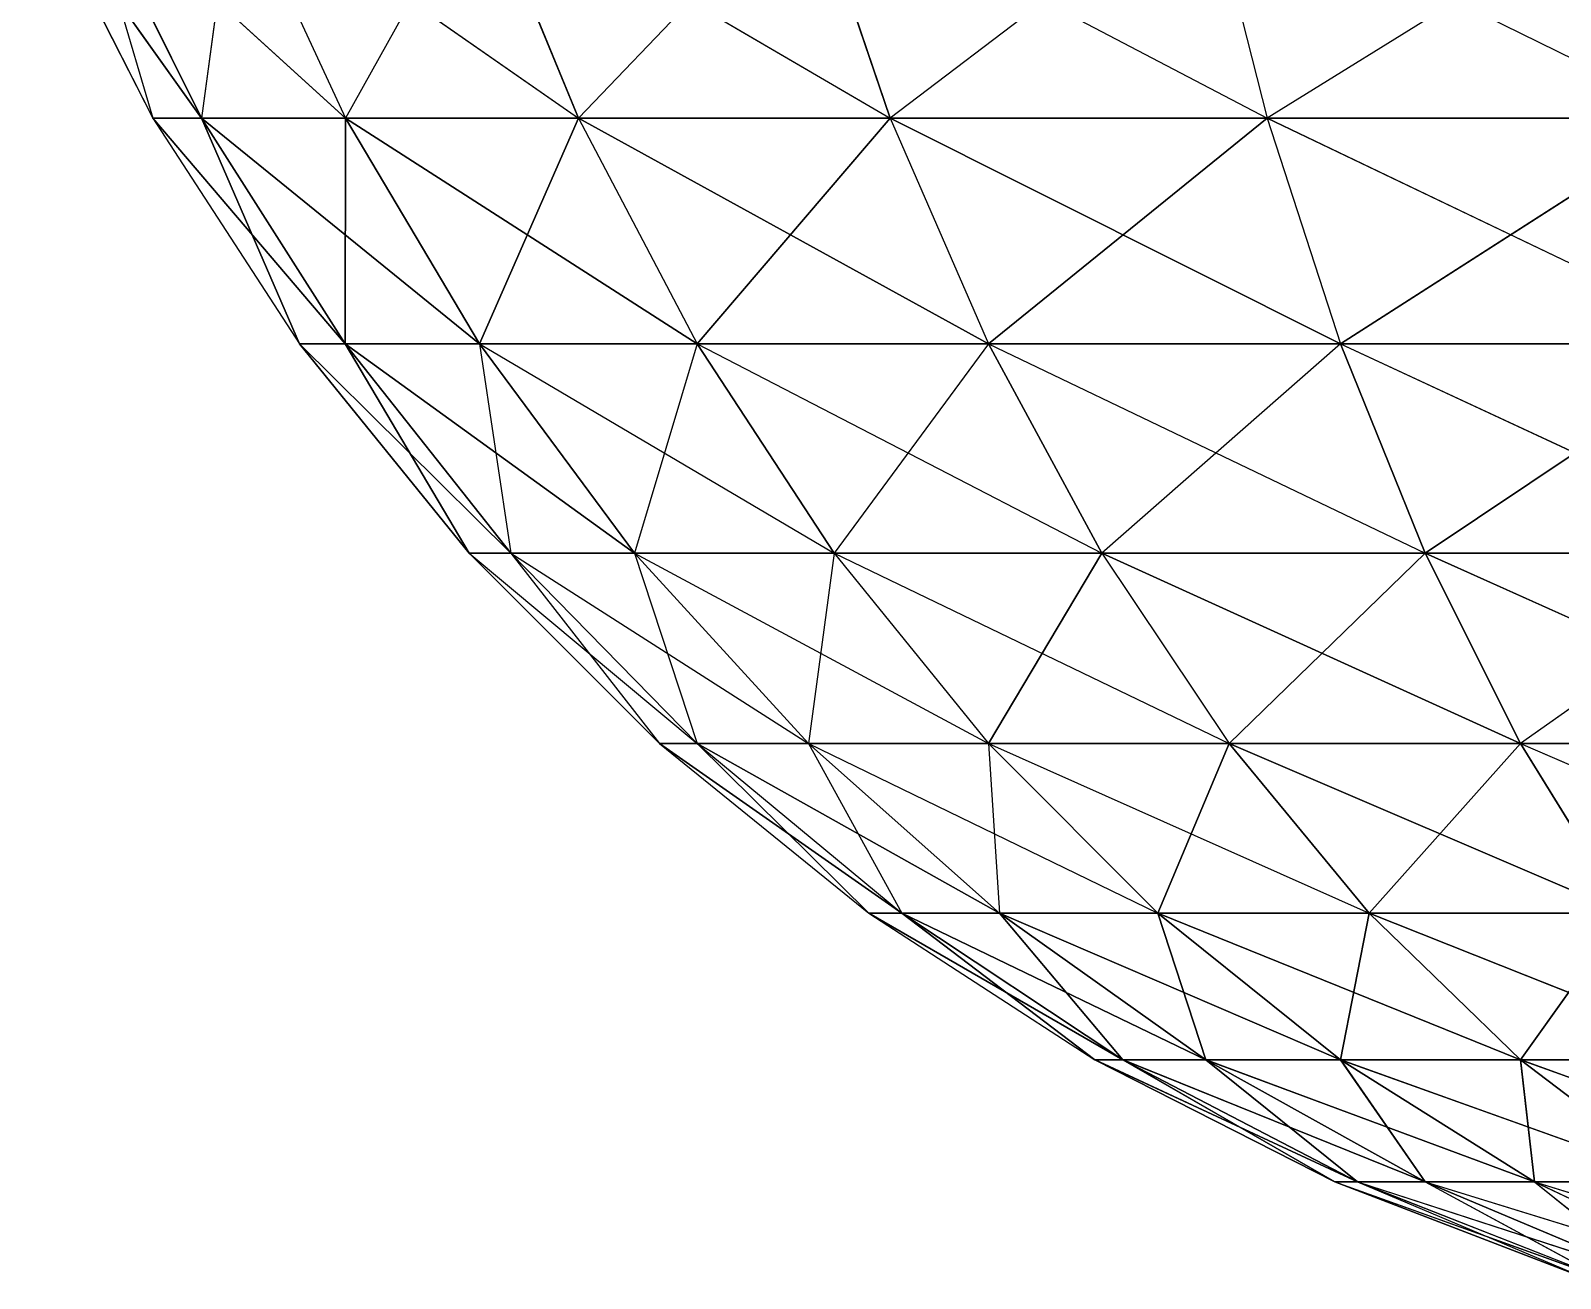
# Model space of a CAD drawing. Header units: metres. Extents: x -100 to 100, y -100 to 100.
# Drawn here: x -91.4 to -31.9, y -95.1 to -46.6 of the extents above; entities that cross this region are included whole.
import ezdxf

# ---------------------------------------------------------------- set-up
doc = ezdxf.new("R2010")
doc.units = ezdxf.units.M

msp = doc.modelspace()

# ---------------------------------------------------------------- linework, layer by layer
for p, q in [((-91.355, -40.674, -692.82), (-84.71, -50, -674.815)), ((-91.355, -40.674, -692.82), (-86.603, -50, -692.82)), ((-89.358, -40.674, -673.827), (-79.115, -50, -657.596)), ((-89.358, -40.674, -673.827), (-84.71, -50, -674.815)), ((-89.358, -40.674, -711.814), (-86.603, -50, -692.82)), ((-89.358, -40.674, -711.814), (-84.71, -50, -710.826)), ((-83.457, -40.674, -729.978), (-84.71, -50, -710.826)), ((-83.457, -40.674, -655.663), (-70.063, -50, -641.917)), ((-83.457, -40.674, -655.663), (-79.115, -50, -657.596)), ((-83.457, -40.674, -729.978), (-79.115, -50, -728.045)), ((-73.907, -40.674, -746.517), (-79.115, -50, -728.045)), ((-73.907, -40.674, -639.124), (-57.948, -50, -628.462)), ((-73.907, -40.674, -639.124), (-70.063, -50, -641.917)), ((-73.907, -40.674, -746.517), (-70.063, -50, -743.724)), ((-61.128, -40.674, -760.71), (-70.063, -50, -743.724)), ((-61.128, -40.674, -624.931), (-43.301, -50, -617.82)), ((-61.128, -40.674, -624.931), (-57.948, -50, -628.462)), ((-61.128, -40.674, -760.71), (-57.948, -50, -757.178)), ((-45.677, -40.674, -771.936), (-57.948, -50, -757.178)), ((-45.677, -40.674, -613.705), (-26.762, -50, -610.456)), ((-45.677, -40.674, -613.705), (-43.301, -50, -617.82)), ((-45.677, -40.674, -771.936), (-43.301, -50, -767.82)), ((-28.23, -40.674, -779.704), (-43.301, -50, -767.82)), ((-84.71, -50, -674.815), (-86.603, -50, -692.82)), ((-86.603, -50, -692.82), (-84.71, -50, -710.826)), ((-86.603, -50, -692.82), (-79.134, -58.779, -676)), ((-86.603, -50, -692.82), (-80.902, -58.779, -692.82)), ((-79.115, -50, -657.596), (-84.71, -50, -674.815)), ((-84.71, -50, -710.826), (-79.115, -50, -728.045)), ((-84.71, -50, -674.815), (-73.907, -58.779, -659.915)), ((-84.71, -50, -674.815), (-79.134, -58.779, -676)), ((-84.71, -50, -710.826), (-80.902, -58.779, -692.82)), ((-84.71, -50, -710.826), (-79.134, -58.779, -709.641)), ((-79.115, -50, -728.045), (-79.134, -58.779, -709.641)), ((-70.063, -50, -641.917), (-79.115, -50, -657.596)), ((-79.115, -50, -728.045), (-70.063, -50, -743.724)), ((-79.115, -50, -657.596), (-65.451, -58.779, -645.268)), ((-79.115, -50, -657.596), (-73.907, -58.779, -659.915)), ((-79.115, -50, -728.045), (-73.907, -58.779, -725.726)), ((-70.063, -50, -743.724), (-73.907, -58.779, -725.726)), ((-57.948, -50, -628.462), (-70.063, -50, -641.917)), ((-70.063, -50, -743.724), (-57.948, -50, -757.178)), ((-70.063, -50, -641.917), (-54.134, -58.779, -632.699)), ((-70.063, -50, -641.917), (-65.451, -58.779, -645.268)), ((-70.063, -50, -743.724), (-65.451, -58.779, -740.373)), ((-57.948, -50, -757.178), (-65.451, -58.779, -740.373)), ((-43.301, -50, -617.82), (-57.948, -50, -628.462)), ((-57.948, -50, -757.178), (-43.301, -50, -767.82)), ((-57.948, -50, -628.462), (-40.451, -58.779, -622.757)), ((-57.948, -50, -628.462), (-54.134, -58.779, -632.699)), ((-57.948, -50, -757.178), (-54.134, -58.779, -752.942)), ((-43.301, -50, -767.82), (-54.134, -58.779, -752.942)), ((-26.762, -50, -610.456), (-43.301, -50, -617.82)), ((-43.301, -50, -767.82), (-26.762, -50, -775.184)), ((-43.301, -50, -617.82), (-25, -58.779, -615.878)), ((-43.301, -50, -617.82), (-40.451, -58.779, -622.757)), ((-43.301, -50, -767.82), (-40.451, -58.779, -762.883)), ((-26.762, -50, -775.184), (-40.451, -58.779, -762.883)), ((-79.134, -58.779, -676), (-80.902, -58.779, -692.82)), ((-80.902, -58.779, -692.82), (-79.134, -58.779, -709.641)), ((-80.902, -58.779, -692.82), (-72.691, -66.913, -677.369)), ((-80.902, -58.779, -692.82), (-74.314, -66.913, -692.82)), ((-73.907, -58.779, -659.915), (-79.134, -58.779, -676)), ((-79.134, -58.779, -709.641), (-73.907, -58.779, -725.726)), ((-79.134, -58.779, -676), (-67.89, -66.913, -662.594)), ((-79.134, -58.779, -676), (-72.691, -66.913, -677.369)), ((-79.134, -58.779, -709.641), (-74.314, -66.913, -692.82)), ((-79.134, -58.779, -709.641), (-72.691, -66.913, -708.271)), ((-65.451, -58.779, -645.268), (-73.907, -58.779, -659.915)), ((-73.907, -58.779, -725.726), (-65.451, -58.779, -740.373)), ((-73.907, -58.779, -659.915), (-60.122, -66.913, -649.139)), ((-73.907, -58.779, -659.915), (-67.89, -66.913, -662.594)), ((-73.907, -58.779, -725.726), (-72.691, -66.913, -708.271)), ((-73.907, -58.779, -725.726), (-67.89, -66.913, -723.047)), ((-65.451, -58.779, -740.373), (-67.89, -66.913, -723.047)), ((-54.134, -58.779, -632.699), (-65.451, -58.779, -645.268)), ((-65.451, -58.779, -740.373), (-54.134, -58.779, -752.942)), ((-65.451, -58.779, -645.268), (-49.726, -66.913, -637.594)), ((-65.451, -58.779, -645.268), (-60.122, -66.913, -649.139)), ((-65.451, -58.779, -740.373), (-60.122, -66.913, -736.501)), ((-54.134, -58.779, -752.942), (-60.122, -66.913, -736.501)), ((-40.451, -58.779, -622.757), (-54.134, -58.779, -632.699)), ((-54.134, -58.779, -752.942), (-40.451, -58.779, -762.883)), ((-54.134, -58.779, -632.699), (-37.157, -66.913, -628.462)), ((-54.134, -58.779, -632.699), (-49.726, -66.913, -637.594)), ((-54.134, -58.779, -752.942), (-49.726, -66.913, -748.047)), ((-40.451, -58.779, -762.883), (-49.726, -66.913, -748.047)), ((-25, -58.779, -615.878), (-40.451, -58.779, -622.757)), ((-40.451, -58.779, -762.883), (-25, -58.779, -769.762)), ((-40.451, -58.779, -622.757), (-22.964, -66.913, -622.143)), ((-40.451, -58.779, -622.757), (-37.157, -66.913, -628.462)), ((-40.451, -58.779, -762.883), (-37.157, -66.913, -757.178)), ((-25, -58.779, -769.762), (-37.157, -66.913, -757.178)), ((-72.691, -66.913, -677.369), (-74.314, -66.913, -692.82)), ((-74.314, -66.913, -692.82), (-72.691, -66.913, -708.271)), ((-74.314, -66.913, -692.82), (-65.451, -74.314, -678.908)), ((-74.314, -66.913, -692.82), (-66.913, -74.314, -692.82)), ((-67.89, -66.913, -662.594), (-72.691, -66.913, -677.369)), ((-72.691, -66.913, -708.271), (-67.89, -66.913, -723.047)), ((-72.691, -66.913, -677.369), (-61.128, -74.314, -665.604)), ((-72.691, -66.913, -677.369), (-65.451, -74.314, -678.908)), ((-72.691, -66.913, -708.271), (-66.913, -74.314, -692.82)), ((-72.691, -66.913, -708.271), (-65.451, -74.314, -706.732)), ((-60.122, -66.913, -649.139), (-67.89, -66.913, -662.594)), ((-67.89, -66.913, -723.047), (-60.122, -66.913, -736.501)), ((-67.89, -66.913, -662.594), (-54.134, -74.314, -653.49)), ((-67.89, -66.913, -662.594), (-61.128, -74.314, -665.604)), ((-67.89, -66.913, -723.047), (-65.451, -74.314, -706.732)), ((-67.89, -66.913, -723.047), (-61.128, -74.314, -720.036)), ((-60.122, -66.913, -736.501), (-61.128, -74.314, -720.036)), ((-49.726, -66.913, -637.594), (-60.122, -66.913, -649.139)), ((-60.122, -66.913, -736.501), (-49.726, -66.913, -748.047)), ((-60.122, -66.913, -649.139), (-44.774, -74.314, -643.094)), ((-60.122, -66.913, -649.139), (-54.134, -74.314, -653.49)), ((-60.122, -66.913, -736.501), (-54.134, -74.314, -732.151)), ((-49.726, -66.913, -748.047), (-54.134, -74.314, -732.151)), ((-37.157, -66.913, -628.462), (-49.726, -66.913, -637.594)), ((-49.726, -66.913, -748.047), (-37.157, -66.913, -757.178)), ((-49.726, -66.913, -637.594), (-33.457, -74.314, -634.872)), ((-49.726, -66.913, -637.594), (-44.774, -74.314, -643.094)), ((-49.726, -66.913, -748.047), (-44.774, -74.314, -742.546)), ((-37.157, -66.913, -757.178), (-44.774, -74.314, -742.546)), ((-22.964, -66.913, -622.143), (-37.157, -66.913, -628.462)), ((-37.157, -66.913, -757.178), (-22.964, -66.913, -763.498)), ((-37.157, -66.913, -628.462), (-20.677, -74.314, -629.182)), ((-37.157, -66.913, -628.462), (-33.457, -74.314, -634.872)), ((-37.157, -66.913, -757.178), (-33.457, -74.314, -750.769)), ((-22.964, -66.913, -763.498), (-33.457, -74.314, -750.769)), ((-65.451, -74.314, -678.908), (-66.913, -74.314, -692.82)), ((-66.913, -74.314, -692.82), (-65.451, -74.314, -706.732)), ((-66.913, -74.314, -692.82), (-57.494, -80.902, -680.6)), ((-66.913, -74.314, -692.82), (-58.779, -80.902, -692.82)), ((-61.128, -74.314, -665.604), (-65.451, -74.314, -678.908)), ((-65.451, -74.314, -706.732), (-61.128, -74.314, -720.036)), ((-65.451, -74.314, -678.908), (-53.697, -80.902, -668.913)), ((-65.451, -74.314, -678.908), (-57.494, -80.902, -680.6)), ((-65.451, -74.314, -706.732), (-58.779, -80.902, -692.82)), ((-65.451, -74.314, -706.732), (-57.494, -80.902, -705.041)), ((-54.134, -74.314, -653.49), (-61.128, -74.314, -665.604)), ((-61.128, -74.314, -720.036), (-54.134, -74.314, -732.151)), ((-61.128, -74.314, -665.604), (-47.553, -80.902, -658.271)), ((-61.128, -74.314, -665.604), (-53.697, -80.902, -668.913)), ((-61.128, -74.314, -720.036), (-57.494, -80.902, -705.041)), ((-61.128, -74.314, -720.036), (-53.697, -80.902, -716.728)), ((-44.774, -74.314, -643.094), (-54.134, -74.314, -653.49)), ((-54.134, -74.314, -732.151), (-44.774, -74.314, -742.546)), ((-54.134, -74.314, -653.49), (-39.331, -80.902, -649.139)), ((-54.134, -74.314, -653.49), (-47.553, -80.902, -658.271)), ((-54.134, -74.314, -732.151), (-53.697, -80.902, -716.728)), ((-54.134, -74.314, -732.151), (-47.553, -80.902, -727.369)), ((-44.774, -74.314, -742.546), (-47.553, -80.902, -727.369)), ((-33.457, -74.314, -634.872), (-44.774, -74.314, -643.094)), ((-44.774, -74.314, -742.546), (-33.457, -74.314, -750.769)), ((-44.774, -74.314, -643.094), (-29.389, -80.902, -641.917)), ((-44.774, -74.314, -643.094), (-39.331, -80.902, -649.139)), ((-44.774, -74.314, -742.546), (-39.331, -80.902, -736.501)), ((-33.457, -74.314, -750.769), (-39.331, -80.902, -736.501)), ((-20.677, -74.314, -629.182), (-33.457, -74.314, -634.872)), ((-33.457, -74.314, -750.769), (-20.677, -74.314, -756.458)), ((-33.457, -74.314, -634.872), (-18.164, -80.902, -636.919)), ((-33.457, -74.314, -634.872), (-29.389, -80.902, -641.917)), ((-33.457, -74.314, -750.769), (-29.389, -80.902, -743.724)), ((-57.494, -80.902, -680.6), (-58.779, -80.902, -692.82)), ((-58.779, -80.902, -692.82), (-57.494, -80.902, -705.041)), ((-58.779, -80.902, -692.82), (-48.907, -86.603, -682.425)), ((-58.779, -80.902, -692.82), (-50, -86.603, -692.82)), ((-53.697, -80.902, -668.913), (-57.494, -80.902, -680.6)), ((-57.494, -80.902, -705.041), (-53.697, -80.902, -716.728)), ((-57.494, -80.902, -680.6), (-45.677, -86.603, -672.483)), ((-57.494, -80.902, -680.6), (-48.907, -86.603, -682.425)), ((-57.494, -80.902, -705.041), (-50, -86.603, -692.82)), ((-57.494, -80.902, -705.041), (-48.907, -86.603, -703.216)), ((-47.553, -80.902, -658.271), (-53.697, -80.902, -668.913)), ((-53.697, -80.902, -716.728), (-47.553, -80.902, -727.369)), ((-53.697, -80.902, -668.913), (-40.451, -86.603, -663.431)), ((-53.697, -80.902, -668.913), (-45.677, -86.603, -672.483)), ((-53.697, -80.902, -716.728), (-48.907, -86.603, -703.216)), ((-53.697, -80.902, -716.728), (-45.677, -86.603, -713.157)), ((-39.331, -80.902, -649.139), (-47.553, -80.902, -658.271)), ((-47.553, -80.902, -727.369), (-39.331, -80.902, -736.501)), ((-47.553, -80.902, -658.271), (-33.457, -86.603, -655.663)), ((-47.553, -80.902, -658.271), (-40.451, -86.603, -663.431)), ((-47.553, -80.902, -727.369), (-45.677, -86.603, -713.157)), ((-47.553, -80.902, -727.369), (-40.451, -86.603, -722.21)), ((-39.331, -80.902, -736.501), (-40.451, -86.603, -722.21)), ((-29.389, -80.902, -641.917), (-39.331, -80.902, -649.139)), ((-39.331, -80.902, -736.501), (-29.389, -80.902, -743.724)), ((-39.331, -80.902, -649.139), (-25, -86.603, -649.519)), ((-39.331, -80.902, -649.139), (-33.457, -86.603, -655.663)), ((-39.331, -80.902, -736.501), (-33.457, -86.603, -729.978)), ((-29.389, -80.902, -743.724), (-33.457, -86.603, -729.978)), ((-48.907, -86.603, -682.425), (-50, -86.603, -692.82)), ((-50, -86.603, -692.82), (-48.907, -86.603, -703.216)), ((-50, -86.603, -692.82), (-39.785, -91.355, -684.364)), ((-50, -86.603, -692.82), (-40.674, -91.355, -692.82)), ((-45.677, -86.603, -672.483), (-48.907, -86.603, -682.425)), ((-48.907, -86.603, -703.216), (-45.677, -86.603, -713.157)), ((-48.907, -86.603, -682.425), (-37.157, -91.355, -676.277)), ((-48.907, -86.603, -682.425), (-39.785, -91.355, -684.364)), ((-48.907, -86.603, -703.216), (-40.674, -91.355, -692.82)), ((-48.907, -86.603, -703.216), (-39.785, -91.355, -701.277)), ((-40.451, -86.603, -663.431), (-45.677, -86.603, -672.483)), ((-45.677, -86.603, -713.157), (-40.451, -86.603, -722.21)), ((-45.677, -86.603, -672.483), (-32.906, -91.355, -668.913)), ((-45.677, -86.603, -672.483), (-37.157, -91.355, -676.277)), ((-45.677, -86.603, -713.157), (-39.785, -91.355, -701.277)), ((-45.677, -86.603, -713.157), (-37.157, -91.355, -709.364)), ((-33.457, -86.603, -655.663), (-40.451, -86.603, -663.431)), ((-40.451, -86.603, -722.21), (-33.457, -86.603, -729.978)), ((-40.451, -86.603, -663.431), (-27.216, -91.355, -662.594)), ((-40.451, -86.603, -663.431), (-32.906, -91.355, -668.913)), ((-40.451, -86.603, -722.21), (-37.157, -91.355, -709.364)), ((-40.451, -86.603, -722.21), (-32.906, -91.355, -716.728)), ((-25, -86.603, -649.519), (-33.457, -86.603, -655.663)), ((-33.457, -86.603, -729.978), (-25, -86.603, -736.122)), ((-33.457, -86.603, -655.663), (-20.337, -91.355, -657.596)), ((-33.457, -86.603, -655.663), (-27.216, -91.355, -662.594)), ((-33.457, -86.603, -729.978), (-32.906, -91.355, -716.728)), ((-33.457, -86.603, -729.978), (-27.216, -91.355, -723.047)), ((-39.785, -91.355, -684.364), (-40.674, -91.355, -692.82)), ((-40.674, -91.355, -692.82), (-39.785, -91.355, -701.277)), ((-40.674, -91.355, -692.82), (-30.226, -95.106, -686.395)), ((-40.674, -91.355, -692.82), (-30.902, -95.106, -692.82)), ((-37.157, -91.355, -676.277), (-39.785, -91.355, -684.364)), ((-39.785, -91.355, -701.277), (-37.157, -91.355, -709.364)), ((-39.785, -91.355, -684.364), (-28.23, -95.106, -680.251)), ((-39.785, -91.355, -684.364), (-30.226, -95.106, -686.395)), ((-39.785, -91.355, -701.277), (-30.902, -95.106, -692.82)), ((-39.785, -91.355, -701.277), (-30.226, -95.106, -699.245)), ((-32.906, -91.355, -668.913), (-37.157, -91.355, -676.277)), ((-37.157, -91.355, -709.364), (-32.906, -91.355, -716.728)), ((-37.157, -91.355, -676.277), (-25, -95.106, -674.657)), ((-37.157, -91.355, -676.277), (-28.23, -95.106, -680.251)), ((-37.157, -91.355, -709.364), (-30.226, -95.106, -699.245)), ((-37.157, -91.355, -709.364), (-28.23, -95.106, -705.389)), ((-27.216, -91.355, -662.594), (-32.906, -91.355, -668.913)), ((-32.906, -91.355, -716.728), (-27.216, -91.355, -723.047)), ((-32.906, -91.355, -668.913), (-20.677, -95.106, -669.856)), ((-32.906, -91.355, -668.913), (-25, -95.106, -674.657)), ((-32.906, -91.355, -716.728), (-28.23, -95.106, -705.389)), ((-32.906, -91.355, -716.728), (-25, -95.106, -710.984))]:
    msp.add_line(p, q)
for points in [[(-84.71, -50, -674.815), (-89.358, -40.674, -673.827), (-91.355, -40.674, -692.82), (-91.354, -40.674, -692.82)], [(-84.71, -50, -674.815), (-91.355, -40.674, -692.82), (-86.603, -50, -692.82), (-86.602, -50, -692.82)], [(-79.115, -50, -657.596), (-89.358, -40.674, -673.827), (-84.71, -50, -674.815), (-84.71, -50, -674.814)], [(-84.71, -50, -710.826), (-89.358, -40.674, -711.814), (-83.457, -40.674, -729.978), (-83.456, -40.674, -729.977)], [(-70.063, -50, -641.917), (-73.907, -40.674, -639.124), (-83.457, -40.674, -655.663), (-83.456, -40.674, -655.663)], [(-57.948, -50, -628.462), (-61.128, -40.674, -624.931), (-73.907, -40.674, -639.124), (-73.907, -40.674, -639.123)], [(-79.134, -58.779, -676), (-84.71, -50, -674.815), (-86.603, -50, -692.82), (-86.602, -50, -692.82)], [(-79.134, -58.779, -676), (-86.603, -50, -692.82), (-80.902, -58.779, -692.82), (-80.902, -58.778, -692.82)], [(-73.907, -58.779, -659.915), (-79.115, -50, -657.596), (-84.71, -50, -674.815), (-84.71, -50, -674.814)], [(-73.907, -58.779, -659.915), (-84.71, -50, -674.815), (-79.134, -58.779, -676), (-79.134, -58.778, -676)], [(-80.902, -58.779, -692.82), (-84.71, -50, -710.826), (-79.134, -58.779, -709.641), (-79.134, -58.778, -709.641)], [(-79.134, -58.779, -709.641), (-79.115, -50, -728.045), (-73.907, -58.779, -725.726), (-73.907, -58.778, -725.726)], [(-65.451, -58.779, -645.268), (-79.115, -50, -657.596), (-73.907, -58.779, -659.915), (-73.907, -58.778, -659.914)], [(-73.907, -58.779, -725.726), (-70.063, -50, -743.724), (-65.451, -58.779, -740.373), (-65.451, -58.778, -740.373)], [(-54.134, -58.779, -632.699), (-70.063, -50, -641.917), (-65.451, -58.779, -645.268), (-65.451, -58.778, -645.267)], [(-65.451, -58.779, -740.373), (-57.948, -50, -757.178), (-54.134, -58.779, -752.942), (-54.134, -58.778, -752.942)], [(-40.451, -58.779, -622.757), (-57.948, -50, -628.462), (-54.134, -58.779, -632.699), (-54.134, -58.778, -632.698)], [(-54.134, -58.779, -752.942), (-43.301, -50, -767.82), (-40.451, -58.779, -762.883), (-40.451, -58.778, -762.883)], [(-25, -58.779, -615.878), (-43.301, -50, -617.82), (-40.451, -58.779, -622.757), (-40.451, -58.778, -622.757)], [(-40.451, -58.779, -762.883), (-26.762, -50, -775.184), (-25, -58.779, -769.762), (-25, -58.778, -769.762)], [(-72.691, -66.913, -677.369), (-79.134, -58.779, -676), (-80.902, -58.779, -692.82), (-80.902, -58.778, -692.82)], [(-74.314, -66.913, -692.82), (-80.902, -58.779, -692.82), (-79.134, -58.779, -709.641), (-79.134, -58.778, -709.641)], [(-67.89, -66.913, -662.594), (-73.907, -58.779, -659.915), (-79.134, -58.779, -676), (-79.134, -58.778, -676)], [(-72.691, -66.913, -708.271), (-79.134, -58.779, -709.641), (-73.907, -58.779, -725.726), (-73.907, -58.778, -725.726)], [(-67.89, -66.913, -662.594), (-79.134, -58.779, -676), (-72.691, -66.913, -677.369), (-72.69, -66.913, -677.369)], [(-74.314, -66.913, -692.82), (-79.134, -58.779, -709.641), (-72.691, -66.913, -708.271), (-72.69, -66.913, -708.271)], [(-60.122, -66.913, -649.139), (-65.451, -58.779, -645.268), (-73.907, -58.779, -659.915), (-73.907, -58.778, -659.914)], [(-67.89, -66.913, -723.047), (-73.907, -58.779, -725.726), (-65.451, -58.779, -740.373), (-65.451, -58.778, -740.373)], [(-49.726, -66.913, -637.594), (-54.134, -58.779, -632.699), (-65.451, -58.779, -645.268), (-65.451, -58.778, -645.267)], [(-60.122, -66.913, -736.501), (-65.451, -58.779, -740.373), (-54.134, -58.779, -752.942), (-54.134, -58.778, -752.942)], [(-37.157, -66.913, -628.462), (-40.451, -58.779, -622.757), (-54.134, -58.779, -632.699), (-54.134, -58.778, -632.698)], [(-49.726, -66.913, -748.047), (-54.134, -58.779, -752.942), (-40.451, -58.779, -762.883), (-40.451, -58.778, -762.883)], [(-22.964, -66.913, -622.143), (-25, -58.779, -615.878), (-40.451, -58.779, -622.757), (-40.451, -58.778, -622.757)], [(-37.157, -66.913, -757.178), (-40.451, -58.779, -762.883), (-25, -58.779, -769.762), (-25, -58.778, -769.762)], [(-37.157, -66.913, -757.178), (-25, -58.779, -769.762), (-22.964, -66.913, -763.498), (-22.964, -66.913, -763.497)], [(-66.913, -74.314, -692.82), (-74.314, -66.913, -692.82), (-72.691, -66.913, -708.271), (-72.69, -66.913, -708.271)], [(-61.128, -74.314, -665.604), (-67.89, -66.913, -662.594), (-72.691, -66.913, -677.369), (-72.69, -66.913, -677.369)], [(-54.134, -74.314, -732.151), (-49.726, -66.913, -748.047), (-44.774, -74.314, -742.546), (-44.773, -74.314, -742.546)], [(-33.457, -74.314, -634.872), (-49.726, -66.913, -637.594), (-44.774, -74.314, -643.094), (-44.773, -74.314, -643.094)], [(-44.774, -74.314, -742.546), (-37.157, -66.913, -757.178), (-33.457, -74.314, -750.769), (-33.456, -74.314, -750.769)], [(-20.677, -74.314, -629.182), (-37.157, -66.913, -628.462), (-33.457, -74.314, -634.872), (-33.456, -74.314, -634.872)], [(-33.457, -74.314, -750.769), (-37.157, -66.913, -757.178), (-22.964, -66.913, -763.498), (-22.964, -66.913, -763.497)], [(-57.494, -80.902, -680.6), (-66.913, -74.314, -692.82), (-58.779, -80.902, -692.82), (-58.778, -80.902, -692.82)], [(-53.697, -80.902, -668.913), (-65.451, -74.314, -678.908), (-57.494, -80.902, -680.6), (-57.494, -80.902, -680.599)], [(-47.553, -80.902, -727.369), (-54.134, -74.314, -732.151), (-44.774, -74.314, -742.546), (-44.773, -74.314, -742.546)], [(-47.553, -80.902, -727.369), (-44.774, -74.314, -742.546), (-39.331, -80.902, -736.501), (-39.33, -80.902, -736.501)], [(-29.389, -80.902, -641.917), (-33.457, -74.314, -634.872), (-44.774, -74.314, -643.094), (-44.773, -74.314, -643.094)], [(-29.389, -80.902, -641.917), (-44.774, -74.314, -643.094), (-39.331, -80.902, -649.139), (-39.33, -80.902, -649.139)], [(-39.331, -80.902, -736.501), (-44.774, -74.314, -742.546), (-33.457, -74.314, -750.769), (-33.456, -74.314, -750.769)], [(-18.164, -80.902, -636.919), (-20.677, -74.314, -629.182), (-33.457, -74.314, -634.872), (-33.456, -74.314, -634.872)], [(-48.907, -86.603, -682.425), (-57.494, -80.902, -680.6), (-58.779, -80.902, -692.82), (-58.778, -80.902, -692.82)], [(-48.907, -86.603, -682.425), (-58.779, -80.902, -692.82), (-50, -86.603, -692.82), (-50, -86.602, -692.82)], [(-45.677, -86.603, -672.483), (-53.697, -80.902, -668.913), (-57.494, -80.902, -680.6), (-57.494, -80.902, -680.599)], [(-45.677, -86.603, -672.483), (-57.494, -80.902, -680.6), (-48.907, -86.603, -682.425), (-48.907, -86.602, -682.425)], [(-50, -86.603, -692.82), (-57.494, -80.902, -705.041), (-48.907, -86.603, -703.216), (-48.907, -86.602, -703.216)], [(-40.451, -86.603, -663.431), (-53.697, -80.902, -668.913), (-45.677, -86.603, -672.483), (-45.677, -86.602, -672.483)], [(-48.907, -86.603, -703.216), (-53.697, -80.902, -716.728), (-45.677, -86.603, -713.157), (-45.677, -86.602, -713.157)], [(-33.457, -86.603, -655.663), (-47.553, -80.902, -658.271), (-40.451, -86.603, -663.431), (-40.451, -86.602, -663.431)], [(-45.677, -86.603, -713.157), (-47.553, -80.902, -727.369), (-40.451, -86.603, -722.21), (-40.451, -86.602, -722.21)], [(-40.451, -86.603, -722.21), (-47.553, -80.902, -727.369), (-39.331, -80.902, -736.501), (-39.33, -80.902, -736.501)], [(-40.451, -86.603, -722.21), (-39.331, -80.902, -736.501), (-33.457, -86.603, -729.978), (-33.456, -86.602, -729.977)], [(-25, -86.603, -649.519), (-29.389, -80.902, -641.917), (-39.331, -80.902, -649.139), (-39.33, -80.902, -649.139)], [(-25, -86.603, -649.519), (-39.331, -80.902, -649.139), (-33.457, -86.603, -655.663), (-33.456, -86.602, -655.663)], [(-33.457, -86.603, -729.978), (-29.389, -80.902, -743.724), (-25, -86.603, -736.122), (-25, -86.602, -736.121)], [(-39.785, -91.355, -684.364), (-48.907, -86.603, -682.425), (-50, -86.603, -692.82), (-50, -86.602, -692.82)], [(-40.674, -91.355, -692.82), (-50, -86.603, -692.82), (-48.907, -86.603, -703.216), (-48.907, -86.602, -703.216)], [(-39.785, -91.355, -684.364), (-50, -86.603, -692.82), (-40.674, -91.355, -692.82), (-40.674, -91.354, -692.82)], [(-37.157, -91.355, -676.277), (-45.677, -86.603, -672.483), (-48.907, -86.603, -682.425), (-48.907, -86.602, -682.425)], [(-39.785, -91.355, -701.277), (-48.907, -86.603, -703.216), (-45.677, -86.603, -713.157), (-45.677, -86.602, -713.157)], [(-37.157, -91.355, -676.277), (-48.907, -86.603, -682.425), (-39.785, -91.355, -684.364), (-39.785, -91.354, -684.364)], [(-40.674, -91.355, -692.82), (-48.907, -86.603, -703.216), (-39.785, -91.355, -701.277), (-39.785, -91.354, -701.277)], [(-32.906, -91.355, -668.913), (-40.451, -86.603, -663.431), (-45.677, -86.603, -672.483), (-45.677, -86.602, -672.483)], [(-37.157, -91.355, -709.364), (-45.677, -86.603, -713.157), (-40.451, -86.603, -722.21), (-40.451, -86.602, -722.21)], [(-32.906, -91.355, -668.913), (-45.677, -86.603, -672.483), (-37.157, -91.355, -676.277), (-37.157, -91.354, -676.277)], [(-39.785, -91.355, -701.277), (-45.677, -86.603, -713.157), (-37.157, -91.355, -709.364), (-37.157, -91.354, -709.364)], [(-27.216, -91.355, -662.594), (-33.457, -86.603, -655.663), (-40.451, -86.603, -663.431), (-40.451, -86.602, -663.431)], [(-32.906, -91.355, -716.728), (-40.451, -86.603, -722.21), (-33.457, -86.603, -729.978), (-33.456, -86.602, -729.977)], [(-27.216, -91.355, -662.594), (-40.451, -86.603, -663.431), (-32.906, -91.355, -668.913), (-32.906, -91.354, -668.913)], [(-37.157, -91.355, -709.364), (-40.451, -86.603, -722.21), (-32.906, -91.355, -716.728), (-32.906, -91.354, -716.728)], [(-20.337, -91.355, -657.596), (-25, -86.603, -649.519), (-33.457, -86.603, -655.663), (-33.456, -86.602, -655.663)], [(-27.216, -91.355, -723.047), (-33.457, -86.603, -729.978), (-25, -86.603, -736.122), (-25, -86.602, -736.121)], [(-20.337, -91.355, -657.596), (-33.457, -86.603, -655.663), (-27.216, -91.355, -662.594), (-27.216, -91.354, -662.594)], [(-32.906, -91.355, -716.728), (-33.457, -86.603, -729.978), (-27.216, -91.355, -723.047), (-27.216, -91.354, -723.047)], [(-30.226, -95.106, -686.395), (-39.785, -91.355, -684.364), (-40.674, -91.355, -692.82), (-40.674, -91.354, -692.82)], [(-30.902, -95.106, -692.82), (-40.674, -91.355, -692.82), (-39.785, -91.355, -701.277), (-39.785, -91.354, -701.277)], [(-28.23, -95.106, -680.251), (-37.157, -91.355, -676.277), (-39.785, -91.355, -684.364), (-39.785, -91.354, -684.364)], [(-30.226, -95.106, -699.245), (-39.785, -91.355, -701.277), (-37.157, -91.355, -709.364), (-37.157, -91.354, -709.364)], [(-25, -95.106, -674.657), (-32.906, -91.355, -668.913), (-37.157, -91.355, -676.277), (-37.157, -91.354, -676.277)], [(-28.23, -95.106, -705.389), (-37.157, -91.355, -709.364), (-32.906, -91.355, -716.728), (-32.906, -91.354, -716.728)], [(-20.677, -95.106, -669.856), (-27.216, -91.355, -662.594), (-32.906, -91.355, -668.913), (-32.906, -91.354, -668.913)], [(-25, -95.106, -710.984), (-32.906, -91.355, -716.728), (-27.216, -91.355, -723.047), (-27.216, -91.354, -723.047)]]:
    msp.add_3dface(points)

doc.saveas('drawing.dxf')
